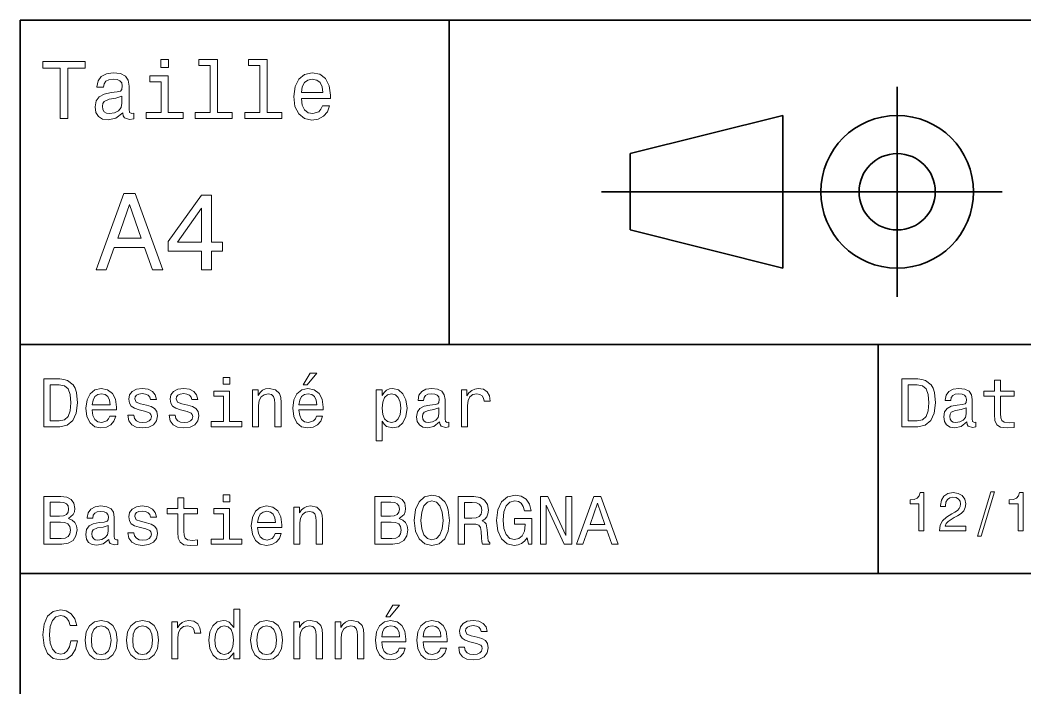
# Model space of a CAD drawing. Extents: x 0 to 297, y 0 to 210.
# Drawn here: x 97 to 149.7, y 35 to 70 of the extents above; entities that cross this region are included whole.
import ezdxf

# ---------------------------------------------------------------- set-up
doc = ezdxf.new("R2010")
doc.units = 0

msp = doc.modelspace()

# ---------------------------------------------------------------- linework, layer by layer
at = {"color": 7, "lineweight": 35}
for p, q in [((97, 10), (97, 70)), ((97, 70), (287, 70)), ((127.5, 61), (148.5, 61)), ((97, 53), (162, 53)), ((97, 41), (162, 41))]:
    msp.add_line(p, q, dxfattribs=at)
at = {"color": 7, "lineweight": 35, "ltscale": 0.425}
msp.add_line((119.5, 53), (119.5, 70), dxfattribs=at)
at = {"color": 7, "lineweight": 35, "ltscale": 0.275}
msp.add_line((143, 55.5), (143, 66.5), dxfattribs=at)
at = {"color": 7, "lineweight": 35, "ltscale": 0.206155}
for p, q in [((129, 63), (137, 65)), ((137, 57), (129, 59))]:
    msp.add_line(p, q, dxfattribs=at)
at = {"color": 7, "lineweight": 35, "ltscale": 0.2}
msp.add_line((137, 65), (137, 57), dxfattribs=at)
at = {"color": 7, "lineweight": 35, "ltscale": 0.1}
msp.add_line((129, 59), (129, 63), dxfattribs=at)
at = {"color": 7, "lineweight": 35, "ltscale": 0.3}
msp.add_line((142, 41), (142, 53), dxfattribs=at)
at = {"color": 7, "lineweight": 13}
for points in [[(99.102303, 64.837173), (99.5, 64.837173), (99.5, 67.47406), (100.407784, 67.47406), (100.407784, 67.837173), (98.190201, 67.837173), (98.190201, 67.47406), (99.102303, 67.47406)], [(104.786743, 67.940918), (104.384727, 67.940918), (104.384727, 67.508644), (104.786743, 67.508644)], [(106.969742, 67.621033), (106.969742, 65.157059), (106.187317, 65.157059), (106.187317, 64.837173), (108.128242, 64.837173), (108.128242, 65.157059), (107.350143, 65.157059), (107.350143, 67.940918), (106.373199, 67.940918), (106.373199, 67.621033)], [(109.572044, 67.621033), (109.572044, 65.157059), (108.789627, 65.157059), (108.789627, 64.837173), (110.730545, 64.837173), (110.730545, 65.157059), (109.952454, 65.157059), (109.952454, 67.940918), (108.975502, 67.940918), (108.975502, 67.621033)], [(102.387611, 65.139771), (102.387611, 65.126801), (102.409225, 64.979828), (102.47406, 64.876076), (102.746399, 64.793945), (102.958214, 64.828529), (102.958214, 65.122475), (102.867432, 65.109505), (102.746399, 65.165703), (102.724785, 65.338615), (102.724785, 66.540344), (102.672913, 66.84726), (102.521614, 67.0634), (102.257927, 67.193085), (101.886169, 67.240631), (101.523056, 67.188759), (101.255043, 67.041786), (101.086456, 66.812675), (101.030258, 66.510086), (101.030258, 66.484146), (101.371758, 66.484146), (101.402016, 66.665703), (101.497116, 66.795387), (101.65274, 66.873199), (101.873199, 66.903458), (102.085014, 66.881844), (102.236313, 66.817001), (102.327087, 66.704605), (102.357346, 66.548988), (102.340057, 66.367432), (102.270897, 66.276657), (102.097984, 66.233429), (101.773773, 66.198845), (101.402016, 66.121033), (101.138329, 65.982704), (100.982712, 65.766571), (100.935158, 65.446686), (100.978386, 65.161385), (101.112389, 64.949562), (101.328529, 64.815559), (101.626801, 64.768013), (102.028816, 64.858788)], [(104.773773, 65.157059), (104.773773, 67.080688), (103.796829, 67.080688), (103.796829, 66.756485), (104.393372, 66.756485), (104.393372, 65.157059), (103.615273, 65.157059), (103.615273, 64.837173), (105.560516, 64.837173), (105.560516, 65.157059)], [(111.750717, 65.887604), (113.272339, 65.887604), (113.276657, 66.064842), (113.207497, 66.561958), (113.017288, 66.933716), (112.714699, 67.158501), (112.312683, 67.240631), (111.919312, 67.154175), (111.616714, 66.912102), (111.422188, 66.51873), (111.353027, 66), (111.41787, 65.4683), (111.612396, 65.079247), (111.91066, 64.837173), (112.299713, 64.755043), (112.636887, 64.811234), (112.913544, 64.958214), (113.116714, 65.191643), (113.233429, 65.502876), (112.857346, 65.502876), (112.779541, 65.329971), (112.667145, 65.200287), (112.34726, 65.096542), (112.100868, 65.144089), (111.914986, 65.295387), (111.793945, 65.541786), (111.750717, 65.874634)], [(111.750717, 66.207489), (111.798271, 66.50576), (111.914986, 66.726219), (112.092216, 66.860229), (112.325653, 66.907776), (112.554756, 66.860229), (112.731987, 66.726219), (112.840057, 66.50576), (112.878967, 66.207489)], [(102.344383, 65.649857), (102.292511, 65.425072), (102.154182, 65.252159), (101.946686, 65.139771), (101.691643, 65.100861), (101.527374, 65.122475), (101.41066, 65.191643), (101.337173, 65.312675), (101.315559, 65.481262), (101.332855, 65.632561), (101.402016, 65.740631), (101.678673, 65.861671), (102.028816, 65.913544), (102.344383, 66.017288)], [(100.982712, 56.9049), (101.51297, 56.9049), (101.933716, 58.080692), (103.530258, 58.080692), (103.951012, 56.9049), (104.492798, 56.9049), (103.028816, 60.910664), (102.440926, 60.910664)], [(106.521614, 56.9049), (107.040344, 56.9049), (107.040344, 57.896255), (107.610954, 57.896255), (107.610954, 58.357349), (107.040344, 58.357349), (107.040344, 60.818443), (106.515854, 60.818443), (104.763687, 58.403458), (104.763687, 57.896255), (106.521614, 57.896255)], [(102.118156, 58.570606), (102.734871, 60.334293), (103.351585, 58.570606)], [(105.247841, 58.357349), (106.521614, 60.149857), (106.521614, 58.357349)], [(99.080688, 51.190563), (98.248558, 51.190563), (98.248558, 48.690563), (99.080688, 48.690563), (99.473343, 48.769814), (99.765129, 49.011169), (99.945244, 49.40382), (100.010086, 49.940563), (99.952446, 50.488113), (99.880402, 50.70425), (99.779541, 50.877163), (99.487755, 51.111313), (99.296829, 51.168949)], [(107.992798, 51.27702), (107.657784, 51.27702), (107.657784, 50.916786), (107.992798, 50.916786)], [(111.84726, 50.88797), (112.059799, 50.88797), (112.560516, 51.500362), (112.207489, 51.500362)], [(144.080688, 51.190563), (143.248566, 51.190563), (143.248566, 48.690563), (144.080688, 48.690563), (144.473343, 48.769814), (144.765137, 49.011169), (144.945251, 49.40382), (145.010086, 49.940563), (144.952454, 50.488113), (144.880402, 50.70425), (144.779541, 50.877163), (144.487747, 51.111313), (144.296829, 51.168949)], [(148.100861, 50.289986), (148.100861, 49.320965), (148.122482, 49.007565), (148.223343, 48.791428), (148.425079, 48.665348), (148.767288, 48.62212), (149.141937, 48.640129), (149.141937, 48.913906), (148.868149, 48.892292), (148.619598, 48.921112), (148.486313, 49.011169), (148.42868, 49.162464), (148.417862, 49.375), (148.417862, 50.289986), (149.141937, 50.289986), (149.141937, 50.560158), (148.417862, 50.560158), (148.417862, 51.125721), (148.100861, 51.125721), (148.100861, 50.560158), (147.553314, 50.560158), (147.553314, 50.289986)], [(99.055473, 50.891571), (99.329254, 50.837536), (99.516571, 50.671829), (99.628242, 50.376442), (99.664268, 49.940563), (99.624641, 49.519093), (99.51297, 49.223705), (99.322044, 49.047192), (99.055473, 48.989555), (98.583572, 48.989555), (98.583572, 50.891571)], [(100.784584, 49.565922), (102.052597, 49.565922), (102.056198, 49.713619), (101.998558, 50.127884), (101.840057, 50.437683), (101.587898, 50.625), (101.252884, 50.693443), (100.925072, 50.621399), (100.672913, 50.41967), (100.510803, 50.091862), (100.453171, 49.659584), (100.507202, 49.216499), (100.669312, 48.892292), (100.91787, 48.690563), (101.242073, 48.62212), (101.523056, 48.668949), (101.753601, 48.791428), (101.922913, 48.98595), (102.020172, 49.245319), (101.706772, 49.245319), (101.64193, 49.101227), (101.548271, 48.993156), (101.2817, 48.9067), (101.07637, 48.946327), (100.921471, 49.072407), (100.820602, 49.27774), (100.784584, 49.555115)], [(103.623199, 49.818085), (103.317001, 49.890129), (103.090057, 49.972984), (103.014412, 50.142292), (103.036026, 50.261169), (103.111671, 50.347622), (103.234146, 50.401657), (103.41066, 50.423271), (103.579971, 50.401657), (103.713257, 50.336815), (103.799713, 50.239555), (103.835732, 50.109871), (104.145531, 50.109871), (104.145531, 50.117077), (104.091499, 50.351227), (103.943802, 50.534943), (103.713257, 50.650219), (103.41066, 50.693443), (103.104469, 50.650219), (102.881126, 50.531342), (102.740631, 50.354828), (102.697403, 50.131485), (102.729828, 49.915348), (102.830688, 49.76405), (102.996399, 49.655983), (103.237755, 49.580334), (103.590775, 49.493877), (103.806915, 49.40382), (103.864555, 49.331772), (103.886169, 49.223705), (103.853745, 49.09042), (103.767288, 48.989555), (103.626801, 48.924713), (103.439484, 48.903099), (103.241356, 48.924713), (103.09726, 49.000362), (103, 49.122841), (102.960373, 49.292149), (102.654175, 49.292149), (102.704613, 49.003963), (102.852303, 48.795029), (103.086456, 48.668949), (103.41066, 48.62212), (103.749283, 48.668949), (103.997841, 48.795029), (104.149139, 48.996758), (104.203171, 49.259727), (104.163544, 49.486671), (104.051872, 49.641571), (103.868156, 49.742435)], [(105.791786, 49.818085), (105.485588, 49.890129), (105.258644, 49.972984), (105.182999, 50.142292), (105.204613, 50.261169), (105.280258, 50.347622), (105.40274, 50.401657), (105.579254, 50.423271), (105.748558, 50.401657), (105.881844, 50.336815), (105.9683, 50.239555), (106.004326, 50.109871), (106.314117, 50.109871), (106.314117, 50.117077), (106.260086, 50.351227), (106.112396, 50.534943), (105.881844, 50.650219), (105.579254, 50.693443), (105.273056, 50.650219), (105.049713, 50.531342), (104.909225, 50.354828), (104.865997, 50.131485), (104.898415, 49.915348), (104.999283, 49.76405), (105.164986, 49.655983), (105.406342, 49.580334), (105.759369, 49.493877), (105.975502, 49.40382), (106.033142, 49.331772), (106.054756, 49.223705), (106.022339, 49.09042), (105.935883, 48.989555), (105.795387, 48.924713), (105.60807, 48.903099), (105.409943, 48.924713), (105.265854, 49.000362), (105.168587, 49.122841), (105.12896, 49.292149), (104.822769, 49.292149), (104.873199, 49.003963), (105.020897, 48.795029), (105.255043, 48.668949), (105.579254, 48.62212), (105.91787, 48.668949), (106.166428, 48.795029), (106.317726, 48.996758), (106.371758, 49.259727), (106.33213, 49.486671), (106.220459, 49.641571), (106.036743, 49.742435)], [(109.181557, 48.690563), (109.498558, 48.690563), (109.498558, 49.807278), (109.530983, 50.063042), (109.635445, 50.250362), (109.797546, 50.365635), (110.013687, 50.408863), (110.1866, 50.372841), (110.29467, 50.275578), (110.348701, 50.113472), (110.366714, 49.897335), (110.366714, 48.690563), (110.683716, 48.690563), (110.683716, 49.962177), (110.669312, 50.217941), (110.604469, 50.430477), (110.39193, 50.625), (110.060516, 50.693443), (109.876801, 50.668228), (109.721901, 50.599785), (109.588615, 50.484512), (109.484146, 50.329613), (109.484146, 50.625), (109.181557, 50.625)], [(111.627518, 49.565922), (112.895531, 49.565922), (112.899132, 49.713619), (112.841499, 50.127884), (112.682999, 50.437683), (112.430832, 50.625), (112.095825, 50.693443), (111.768013, 50.621399), (111.515854, 50.41967), (111.353745, 50.091862), (111.296112, 49.659584), (111.350143, 49.216499), (111.512245, 48.892292), (111.760803, 48.690563), (112.085014, 48.62212), (112.365997, 48.668949), (112.596542, 48.791428), (112.765854, 48.98595), (112.863113, 49.245319), (112.549713, 49.245319), (112.484871, 49.101227), (112.391212, 48.993156), (112.124641, 48.9067), (111.919312, 48.946327), (111.764412, 49.072407), (111.663544, 49.27774), (111.627518, 49.555115)], [(115.986313, 50.326012), (115.986313, 50.625), (115.669312, 50.625), (115.669312, 47.941284), (115.986313, 47.941284), (115.986313, 48.98595), (116.097984, 48.816643), (116.22406, 48.704971), (116.541069, 48.62212), (116.843658, 48.690563), (117.081413, 48.895893), (117.236313, 49.2201), (117.293945, 49.659584), (117.236313, 50.095463), (117.081413, 50.41967), (116.843658, 50.621399), (116.541069, 50.693443), (116.368156, 50.671829), (116.220459, 50.603386), (116.094383, 50.488113)], [(119.005043, 48.942726), (119.005043, 48.931919), (119.023056, 48.809441), (119.077087, 48.722984), (119.304031, 48.654541), (119.480545, 48.683357), (119.480545, 48.928314), (119.4049, 48.917507), (119.304031, 48.96434), (119.286026, 49.108429), (119.286026, 50.109871), (119.242798, 50.365635), (119.116714, 50.54575), (118.896973, 50.65382), (118.587173, 50.693443), (118.284584, 50.650219), (118.061241, 50.52774), (117.920746, 50.336815), (117.873917, 50.084656), (117.873917, 50.063042), (118.158501, 50.063042), (118.183716, 50.21434), (118.26297, 50.322407), (118.392654, 50.387249), (118.57637, 50.412464), (118.752884, 50.394455), (118.878967, 50.34042), (118.954613, 50.246758), (118.979828, 50.117077), (118.965416, 49.965778), (118.907784, 49.890129), (118.763687, 49.854107), (118.493515, 49.825291), (118.183716, 49.760448), (117.963974, 49.645176), (117.834297, 49.465057), (117.79467, 49.19849), (117.830688, 48.960735), (117.942368, 48.784222), (118.122482, 48.67255), (118.37104, 48.632927), (118.706055, 48.708576)], [(120.143372, 48.690563), (120.460373, 48.690563), (120.460373, 49.796471), (120.492798, 50.063042), (120.590057, 50.253963), (120.748558, 50.369236), (120.961098, 50.408863), (121.119598, 50.383648), (121.238472, 50.3116), (121.310516, 50.189121), (121.335739, 50.023415), (121.656342, 50.023415), (121.613113, 50.315205), (121.49424, 50.524136), (121.296112, 50.650219), (121.02594, 50.693443), (120.842224, 50.664627), (120.683716, 50.592579), (120.543228, 50.4701), (120.431557, 50.304398), (120.431557, 50.625), (120.143372, 50.625)], [(144.055481, 50.891571), (144.329254, 50.837536), (144.516571, 50.671829), (144.628235, 50.376442), (144.664261, 49.940563), (144.624634, 49.519093), (144.51297, 49.223705), (144.322052, 49.047192), (144.055481, 48.989555), (143.583572, 48.989555), (143.583572, 50.891571)], [(146.656342, 48.942726), (146.656342, 48.931919), (146.674347, 48.809441), (146.728394, 48.722984), (146.955338, 48.654541), (147.131851, 48.683357), (147.131851, 48.928314), (147.056198, 48.917507), (146.955338, 48.96434), (146.937317, 49.108429), (146.937317, 50.109871), (146.894089, 50.365635), (146.768005, 50.54575), (146.548264, 50.65382), (146.23848, 50.693443), (145.935883, 50.650219), (145.71254, 50.52774), (145.572052, 50.336815), (145.525223, 50.084656), (145.525223, 50.063042), (145.809799, 50.063042), (145.835022, 50.21434), (145.914261, 50.322407), (146.043945, 50.387249), (146.227661, 50.412464), (146.404175, 50.394455), (146.530258, 50.34042), (146.605911, 50.246758), (146.631119, 50.117077), (146.616714, 49.965778), (146.559082, 49.890129), (146.414978, 49.854107), (146.144806, 49.825291), (145.835022, 49.760448), (145.61528, 49.645176), (145.485596, 49.465057), (145.445969, 49.19849), (145.481995, 48.960735), (145.593658, 48.784222), (145.773773, 48.67255), (146.022339, 48.632927), (146.357346, 48.708576)], [(100.784584, 49.832493), (100.824211, 50.081055), (100.921471, 50.264771), (101.069168, 50.376442), (101.263687, 50.416069), (101.454613, 50.376442), (101.602303, 50.264771), (101.69236, 50.081055), (101.724785, 49.832493)], [(107.981987, 48.957134), (107.981987, 50.560158), (107.16787, 50.560158), (107.16787, 50.289986), (107.664986, 50.289986), (107.664986, 48.957134), (107.016571, 48.957134), (107.016571, 48.690563), (108.637611, 48.690563), (108.637611, 48.957134)], [(111.627518, 49.832493), (111.667145, 50.081055), (111.764412, 50.264771), (111.912102, 50.376442), (112.106628, 50.416069), (112.297546, 50.376442), (112.445244, 50.264771), (112.535301, 50.081055), (112.567726, 49.832493)], [(116.48703, 48.9067), (116.274498, 48.953533), (116.119598, 49.097622), (116.022339, 49.331772), (115.989914, 49.659584), (116.022339, 49.983791), (116.119598, 50.217941), (116.274498, 50.358429), (116.48703, 50.408863), (116.681557, 50.358429), (116.836456, 50.21434), (116.933716, 49.98019), (116.969742, 49.659584), (116.933716, 49.335377), (116.836456, 49.097622), (116.681557, 48.953533)], [(118.969025, 49.367798), (118.925797, 49.180477), (118.810516, 49.036385), (118.637611, 48.942726), (118.425072, 48.910305), (118.288185, 48.928314), (118.190926, 48.98595), (118.129684, 49.086815), (118.111671, 49.227306), (118.126083, 49.353386), (118.183716, 49.443443), (118.414268, 49.544312), (118.706055, 49.587536), (118.969025, 49.673992)], [(146.620316, 49.367798), (146.577087, 49.180477), (146.461823, 49.036385), (146.28891, 48.942726), (146.07637, 48.910305), (145.939484, 48.928314), (145.842224, 48.98595), (145.780975, 49.086815), (145.76297, 49.227306), (145.777374, 49.353386), (145.835022, 49.443443), (146.065567, 49.544312), (146.357346, 49.587536), (146.620316, 49.673992)], [(99.534584, 43.881844), (99.786743, 44.090778), (99.851585, 44.231266), (99.873199, 44.404179), (99.82637, 44.674351), (99.685883, 44.868874), (99.458931, 44.987751), (99.14193, 45.030979), (98.252159, 45.030979), (98.252159, 42.530979), (99.19236, 42.530979), (99.527374, 42.581413), (99.77594, 42.729107), (99.930832, 42.963257), (99.984871, 43.280258), (99.952446, 43.492794), (99.865997, 43.669308), (99.725502, 43.798992)], [(105.269455, 44.130402), (105.269455, 43.161381), (105.291069, 42.84798), (105.39193, 42.631844), (105.593658, 42.505764), (105.935883, 42.462536), (106.310516, 42.480545), (106.310516, 42.754322), (106.036743, 42.732708), (105.788185, 42.761528), (105.6549, 42.851585), (105.59726, 43.00288), (105.586456, 43.215416), (105.586456, 44.130402), (106.310516, 44.130402), (106.310516, 44.400574), (105.586456, 44.400574), (105.586456, 44.966137), (105.269455, 44.966137), (105.269455, 44.400574), (104.721901, 44.400574), (104.721901, 44.130402)], [(107.992798, 45.117435), (107.657784, 45.117435), (107.657784, 44.757202), (107.992798, 44.757202)], [(116.883286, 43.881844), (117.135445, 44.090778), (117.200287, 44.231266), (117.221901, 44.404179), (117.175072, 44.674351), (117.034584, 44.868874), (116.807632, 44.987751), (116.490631, 45.030979), (115.600861, 45.030979), (115.600861, 42.530979), (116.541069, 42.530979), (116.876083, 42.581413), (117.124641, 42.729107), (117.279541, 42.963257), (117.333572, 43.280258), (117.301155, 43.492794), (117.214699, 43.669308), (117.074203, 43.798992)], [(117.675797, 43.780979), (117.740631, 43.219021), (117.927956, 42.804756), (118.219742, 42.548992), (118.601585, 42.462536), (118.979828, 42.548992), (119.275215, 42.804756), (119.458939, 43.219021), (119.527374, 43.780979), (119.458939, 44.339336), (119.379684, 44.56628), (119.275215, 44.753601), (118.979828, 45.009365), (118.799713, 45.074207), (118.601585, 45.099422), (118.216141, 45.009365), (117.924355, 44.757202), (117.740631, 44.342937)], [(118.021614, 43.780979), (118.061241, 44.216858), (118.180115, 44.537464), (118.363831, 44.731987), (118.601585, 44.80043), (118.835739, 44.731987), (119.019455, 44.533859), (119.138329, 44.213257), (119.181557, 43.780979), (119.138329, 43.3451), (119.019455, 43.024494), (118.835739, 42.829971), (118.601585, 42.765129), (118.363831, 42.829971), (118.180115, 43.024494), (118.061241, 43.341499)], [(119.966858, 42.530979), (120.301872, 42.530979), (120.301872, 43.586456), (120.644096, 43.586456), (120.896255, 43.575649), (121.054756, 43.525215), (121.141212, 43.406338), (121.177231, 43.193802), (121.195244, 42.869595), (121.216858, 42.657059), (121.260086, 42.530979), (121.638329, 42.530979), (121.638329, 42.599422), (121.555481, 42.700287), (121.526657, 42.887608), (121.501442, 43.291065), (121.440201, 43.590057), (121.357353, 43.683716), (121.227669, 43.752159), (121.371758, 43.842216), (121.472626, 43.9683), (121.537468, 44.126801), (121.559082, 44.317722), (121.508652, 44.620316), (121.364555, 44.84726), (121.126801, 44.98415), (120.802597, 45.030979), (119.966858, 45.030979)], [(123.597984, 42.865993), (123.659225, 42.530979), (123.83934, 42.530979), (123.83934, 43.881844), (122.927956, 43.881844), (122.927956, 43.575649), (123.489914, 43.575649), (123.489914, 43.554035), (123.446686, 43.222622), (123.331413, 42.977665), (123.1549, 42.822765), (122.935165, 42.772335), (122.690201, 42.837173), (122.499283, 43.0317), (122.376801, 43.352306), (122.333572, 43.791786), (122.373199, 44.227665), (122.495682, 44.548271), (122.690201, 44.742794), (122.953171, 44.811237), (123.133286, 44.775215), (123.280983, 44.674351), (123.389053, 44.505043), (123.450287, 44.278099), (123.806915, 44.278099), (123.713257, 44.623917), (123.536743, 44.883286), (123.288185, 45.041786), (122.974785, 45.099422), (122.564125, 45.009365), (122.254326, 44.746399), (122.056198, 44.33213), (121.987755, 43.780979), (122.056198, 43.226223), (122.254326, 42.811958), (122.546112, 42.548992), (122.913544, 42.462536), (123.118881, 42.491352), (123.302597, 42.5634), (123.461098, 42.68948)], [(124.286026, 42.530979), (124.585022, 42.530979), (124.585022, 44.580692), (125.543228, 42.530979), (125.92868, 42.530979), (125.92868, 45.030979), (125.626083, 45.030979), (125.626083, 42.981266), (124.67868, 45.030979), (124.286026, 45.030979)], [(126.18084, 42.530979), (126.512253, 42.530979), (126.775223, 43.26585), (127.773056, 43.26585), (128.036026, 42.530979), (128.374649, 42.530979), (127.459656, 45.03458), (127.092224, 45.03458)], [(144.14122, 43.224785), (144.403458, 43.224785), (144.403458, 45.239193), (144.207504, 45.239193), (144.155624, 45.0634), (144.05188, 44.945248), (143.893372, 44.876083), (143.674362, 44.853027), (143.674362, 44.648415), (144.14122, 44.648415)], [(145.224792, 43.224785), (146.599426, 43.224785), (146.599426, 43.472622), (145.51297, 43.472622), (145.573486, 43.60807), (145.677231, 43.720463), (145.997116, 43.925072), (146.167145, 44.011528), (146.357361, 44.135448), (146.492798, 44.279541), (146.570602, 44.44957), (146.599426, 44.642651), (146.55043, 44.884727), (146.414993, 45.074928), (146.207504, 45.195965), (145.939484, 45.239193), (145.662827, 45.190201), (145.452454, 45.054756), (145.317001, 44.838619), (145.270905, 44.553314), (145.270905, 44.51297), (145.533142, 44.51297), (145.533142, 44.536022), (145.559082, 44.731991), (145.636887, 44.876083), (145.760818, 44.9683), (145.925079, 45), (146.092224, 44.971184), (146.216141, 44.899136), (146.296829, 44.786743), (146.325653, 44.645535), (146.305481, 44.51297), (146.250732, 44.400578), (146.158508, 44.302593), (146.031708, 44.216141), (145.861679, 44.12392), (145.579254, 43.945248), (145.380402, 43.755043), (145.262253, 43.524498), (145.224792, 43.233429)], [(147.213257, 42.956772), (147.412109, 42.956772), (148.109512, 45.279541), (147.907791, 45.279541)], [(149.345825, 43.224785), (149.608078, 43.224785), (149.608078, 45.239193), (149.412109, 45.239193), (149.360229, 45.0634), (149.256485, 44.945248), (149.097992, 44.876083), (148.878967, 44.853027), (148.878967, 44.648415), (149.345825, 44.648415)], [(99.073486, 43.993515), (98.583572, 43.993515), (98.583572, 44.731987), (99.102303, 44.731987), (99.296829, 44.710373), (99.433716, 44.645531), (99.516571, 44.533859), (99.545387, 44.368156), (99.51297, 44.20245), (99.426514, 44.087173), (99.278816, 44.015129)], [(101.656342, 42.783142), (101.656342, 42.772335), (101.674355, 42.649857), (101.728386, 42.5634), (101.95533, 42.494957), (102.131844, 42.523773), (102.131844, 42.76873), (102.056198, 42.757923), (101.95533, 42.804756), (101.937317, 42.948845), (101.937317, 43.950287), (101.894089, 44.206051), (101.768013, 44.386166), (101.548271, 44.494236), (101.238472, 44.533859), (100.935883, 44.490635), (100.71254, 44.368156), (100.572044, 44.177231), (100.525215, 43.925072), (100.525215, 43.903458), (100.809799, 43.903458), (100.835014, 44.054756), (100.914268, 44.162823), (101.043945, 44.227665), (101.227669, 44.25288), (101.404175, 44.234871), (101.530258, 44.180836), (101.605911, 44.087173), (101.631126, 43.957493), (101.616714, 43.806194), (101.559074, 43.730545), (101.414986, 43.694523), (101.144814, 43.665707), (100.835014, 43.600864), (100.615273, 43.485592), (100.485588, 43.305473), (100.445969, 43.038906), (100.481987, 42.801151), (100.593658, 42.624638), (100.773773, 42.512966), (101.022331, 42.473343), (101.357346, 42.548992)], [(103.623199, 43.658501), (103.317001, 43.730545), (103.090057, 43.8134), (103.014412, 43.982708), (103.036026, 44.101585), (103.111671, 44.188038), (103.234146, 44.242073), (103.41066, 44.263687), (103.579971, 44.242073), (103.713257, 44.177231), (103.799713, 44.079971), (103.835732, 43.950287), (104.145531, 43.950287), (104.145531, 43.957493), (104.091499, 44.191643), (103.943802, 44.375359), (103.713257, 44.490635), (103.41066, 44.533859), (103.104469, 44.490635), (102.881126, 44.371758), (102.740631, 44.195244), (102.697403, 43.971901), (102.729828, 43.755764), (102.830688, 43.604465), (102.996399, 43.496399), (103.237755, 43.42075), (103.590775, 43.334293), (103.806915, 43.244236), (103.864555, 43.172188), (103.886169, 43.064121), (103.853745, 42.930836), (103.767288, 42.829971), (103.626801, 42.765129), (103.439484, 42.743515), (103.241356, 42.765129), (103.09726, 42.840778), (103, 42.963257), (102.960373, 43.132565), (102.654175, 43.132565), (102.704613, 42.844379), (102.852303, 42.635445), (103.086456, 42.509365), (103.41066, 42.462536), (103.749283, 42.509365), (103.997841, 42.635445), (104.149139, 42.837173), (104.203171, 43.100143), (104.163544, 43.327087), (104.051872, 43.481987), (103.868156, 43.582851)], [(107.981987, 42.79755), (107.981987, 44.400574), (107.16787, 44.400574), (107.16787, 44.130402), (107.664986, 44.130402), (107.664986, 42.79755), (107.016571, 42.79755), (107.016571, 42.530979), (108.637611, 42.530979), (108.637611, 42.79755)], [(109.458931, 43.406338), (110.726944, 43.406338), (110.730545, 43.554035), (110.672913, 43.9683), (110.514412, 44.278099), (110.262245, 44.465416), (109.927231, 44.533859), (109.599426, 44.461815), (109.34726, 44.260086), (109.185158, 43.932278), (109.127518, 43.5), (109.181557, 43.056915), (109.343658, 42.732708), (109.592216, 42.530979), (109.916428, 42.462536), (110.197403, 42.509365), (110.427956, 42.631844), (110.59726, 42.826366), (110.694527, 43.085735), (110.381126, 43.085735), (110.316284, 42.941643), (110.222626, 42.833572), (109.956055, 42.747116), (109.750717, 42.786743), (109.595825, 42.912823), (109.494957, 43.118156), (109.458931, 43.395531)], [(111.350143, 42.530979), (111.667145, 42.530979), (111.667145, 43.647694), (111.69957, 43.903458), (111.804031, 44.090778), (111.966141, 44.206051), (112.182274, 44.249279), (112.355186, 44.213257), (112.463257, 44.115993), (112.517288, 43.953888), (112.535301, 43.737751), (112.535301, 42.530979), (112.852303, 42.530979), (112.852303, 43.802593), (112.837898, 44.058357), (112.773056, 44.270893), (112.560516, 44.465416), (112.229103, 44.533859), (112.045387, 44.508644), (111.890488, 44.440201), (111.757202, 44.324928), (111.65274, 44.170029), (111.65274, 44.465416), (111.350143, 44.465416)], [(116.422188, 43.993515), (115.932281, 43.993515), (115.932281, 44.731987), (116.451012, 44.731987), (116.645531, 44.710373), (116.782425, 44.645531), (116.865273, 44.533859), (116.894089, 44.368156), (116.861671, 44.20245), (116.775215, 44.087173), (116.627518, 44.015129)], [(120.708939, 44.724785), (120.92868, 44.703171), (121.083572, 44.634727), (121.18084, 44.508644), (121.213257, 44.310516), (121.177231, 44.101585), (121.079971, 43.975502), (120.914268, 43.910664), (120.687317, 43.892651), (120.301872, 43.892651), (120.301872, 44.724785)], [(126.890495, 43.572044), (127.27594, 44.674351), (127.661385, 43.572044)], [(109.458931, 43.672909), (109.498558, 43.921471), (109.595825, 44.105186), (109.743515, 44.216858), (109.938042, 44.256485), (110.12896, 44.216858), (110.276657, 44.105186), (110.366714, 43.921471), (110.399139, 43.672909)], [(99.15274, 42.829971), (98.583572, 42.829971), (98.583572, 43.690922), (99.120316, 43.690922), (99.34726, 43.665707), (99.509369, 43.590057), (99.606628, 43.460373), (99.639046, 43.273052), (99.606628, 43.074928), (99.516571, 42.938038), (99.365273, 42.855186)], [(101.620316, 43.208214), (101.577087, 43.020893), (101.461815, 42.876801), (101.288902, 42.783142), (101.07637, 42.750721), (100.939484, 42.76873), (100.842216, 42.826366), (100.780983, 42.927231), (100.76297, 43.067722), (100.777374, 43.193802), (100.835014, 43.283859), (101.065559, 43.384727), (101.357346, 43.427952), (101.620316, 43.514408)], [(116.501442, 42.829971), (115.932281, 42.829971), (115.932281, 43.690922), (116.469025, 43.690922), (116.695969, 43.665707), (116.85807, 43.590057), (116.95533, 43.460373), (116.987755, 43.273052), (116.95533, 43.074928), (116.865273, 42.938038), (116.713974, 42.855186)], [(99.66787, 37.460373), (99.595818, 37.15778), (99.476944, 36.941643), (99.311241, 36.808357), (99.116714, 36.765129), (98.882568, 36.829971), (98.698845, 37.024494), (98.57637, 37.341499), (98.536743, 37.780979), (98.57637, 38.216858), (98.695244, 38.537464), (98.87896, 38.731987), (99.116714, 38.80043), (99.289627, 38.764408), (99.437317, 38.663544), (99.552597, 38.501442), (99.631844, 38.278099), (99.97406, 38.278099), (99.865997, 38.620316), (99.678673, 38.879681), (99.422913, 39.041786), (99.116714, 39.099422), (98.734871, 39.009365), (98.443085, 38.757202), (98.25576, 38.342937), (98.190926, 37.780979), (98.25576, 37.219021), (98.443085, 36.804756), (98.734871, 36.548992), (99.116714, 36.462536), (99.451729, 36.530979), (99.721901, 36.721901), (99.912827, 37.035301), (100.013687, 37.460373)], [(108.201729, 36.829971), (108.201729, 36.530979), (108.51873, 36.530979), (108.51873, 39.117435), (108.20533, 39.117435), (108.20533, 38.170029), (107.963974, 38.443802), (107.816284, 38.508644), (107.646973, 38.533859), (107.340775, 38.461815), (107.103027, 38.260086), (106.948128, 37.935879), (106.894089, 37.5), (106.948128, 37.064121), (107.103027, 36.736309), (107.340775, 36.530979), (107.646973, 36.462536), (107.816284, 36.487751), (107.967575, 36.552593)], [(116.184441, 38.728386), (116.396973, 38.728386), (116.897697, 39.340778), (116.54467, 39.340778)], [(100.413544, 37.496399), (100.471184, 37.056915), (100.636887, 36.732708), (100.899857, 36.530979), (101.252884, 36.462536), (101.602303, 36.530979), (101.865273, 36.729107), (102.030983, 37.053314), (102.092216, 37.496399), (102.030983, 37.935879), (101.865273, 38.263687), (101.602303, 38.461815), (101.252884, 38.533859), (100.899857, 38.461815), (100.636887, 38.260086), (100.471184, 37.935879)], [(102.58213, 37.496399), (102.639771, 37.056915), (102.805473, 36.732708), (103.068443, 36.530979), (103.421471, 36.462536), (103.770897, 36.530979), (104.033859, 36.729107), (104.19957, 37.053314), (104.260803, 37.496399), (104.19957, 37.935879), (104.033859, 38.263687), (103.770897, 38.461815), (103.421471, 38.533859), (103.068443, 38.461815), (102.805473, 38.260086), (102.639771, 37.935879)], [(104.963257, 36.530979), (105.280258, 36.530979), (105.280258, 37.636887), (105.312683, 37.903458), (105.409943, 38.094379), (105.568443, 38.209652), (105.780983, 38.249279), (105.939484, 38.224064), (106.058357, 38.152016), (106.130402, 38.029537), (106.155617, 37.863831), (106.476227, 37.863831), (106.432999, 38.155621), (106.314117, 38.364552), (106.115997, 38.490635), (105.845825, 38.533859), (105.662102, 38.505043), (105.503601, 38.432995), (105.363113, 38.310516), (105.251442, 38.144814), (105.251442, 38.465416), (104.963257, 38.465416)], [(109.087898, 37.496399), (109.145531, 37.056915), (109.311241, 36.732708), (109.574203, 36.530979), (109.927231, 36.462536), (110.276657, 36.530979), (110.539627, 36.729107), (110.70533, 37.053314), (110.766571, 37.496399), (110.70533, 37.935879), (110.539627, 38.263687), (110.276657, 38.461815), (109.927231, 38.533859), (109.574203, 38.461815), (109.311241, 38.260086), (109.145531, 37.935879)], [(111.350143, 36.530979), (111.667145, 36.530979), (111.667145, 37.647694), (111.69957, 37.903458), (111.804031, 38.090778), (111.966141, 38.206051), (112.182274, 38.249279), (112.355186, 38.213257), (112.463257, 38.115993), (112.517288, 37.953888), (112.535301, 37.737751), (112.535301, 36.530979), (112.852303, 36.530979), (112.852303, 37.802593), (112.837898, 38.058357), (112.773056, 38.270893), (112.560516, 38.465416), (112.229103, 38.533859), (112.045387, 38.508644), (111.890488, 38.440201), (111.757202, 38.324928), (111.65274, 38.170029), (111.65274, 38.465416), (111.350143, 38.465416)], [(113.51873, 36.530979), (113.835732, 36.530979), (113.835732, 37.647694), (113.868156, 37.903458), (113.972626, 38.090778), (114.134727, 38.206051), (114.350861, 38.249279), (114.523773, 38.213257), (114.631844, 38.115993), (114.685883, 37.953888), (114.703888, 37.737751), (114.703888, 36.530979), (115.020889, 36.530979), (115.020889, 37.802593), (115.006485, 38.058357), (114.941643, 38.270893), (114.729111, 38.465416), (114.39769, 38.533859), (114.213974, 38.508644), (114.059082, 38.440201), (113.925789, 38.324928), (113.821327, 38.170029), (113.821327, 38.465416), (113.51873, 38.465416)], [(115.964699, 37.406338), (117.232712, 37.406338), (117.236313, 37.554035), (117.178673, 37.9683), (117.020172, 38.278099), (116.768013, 38.465416), (116.432999, 38.533859), (116.105186, 38.461815), (115.853027, 38.260086), (115.690918, 37.932278), (115.633286, 37.5), (115.687317, 37.056915), (115.849426, 36.732708), (116.097984, 36.530979), (116.422188, 36.462536), (116.703171, 36.509365), (116.933716, 36.631844), (117.103027, 36.826366), (117.200287, 37.085735), (116.886887, 37.085735), (116.822044, 36.941643), (116.728386, 36.833572), (116.461815, 36.747116), (116.256485, 36.786743), (116.101585, 36.912823), (116.000717, 37.118156), (115.964699, 37.395531)], [(118.133286, 37.406338), (119.401299, 37.406338), (119.4049, 37.554035), (119.34726, 37.9683), (119.188766, 38.278099), (118.9366, 38.465416), (118.601585, 38.533859), (118.273773, 38.461815), (118.021614, 38.260086), (117.859512, 37.932278), (117.801872, 37.5), (117.855911, 37.056915), (118.018013, 36.732708), (118.266571, 36.530979), (118.590775, 36.462536), (118.871758, 36.509365), (119.10231, 36.631844), (119.271614, 36.826366), (119.368881, 37.085735), (119.055481, 37.085735), (118.990631, 36.941643), (118.896973, 36.833572), (118.630402, 36.747116), (118.425072, 36.786743), (118.270172, 36.912823), (118.169312, 37.118156), (118.133286, 37.395531)], [(120.971901, 37.658501), (120.66571, 37.730545), (120.438766, 37.8134), (120.363113, 37.982708), (120.384727, 38.101585), (120.460373, 38.188038), (120.582855, 38.242073), (120.759369, 38.263687), (120.92868, 38.242073), (121.061966, 38.177231), (121.148415, 38.079971), (121.184441, 37.950287), (121.49424, 37.950287), (121.49424, 37.957493), (121.440201, 38.191643), (121.292511, 38.375359), (121.061966, 38.490635), (120.759369, 38.533859), (120.453171, 38.490635), (120.229828, 38.371758), (120.08934, 38.195244), (120.046112, 37.971901), (120.078529, 37.755764), (120.179398, 37.604465), (120.3451, 37.496399), (120.586456, 37.42075), (120.939484, 37.334293), (121.155624, 37.244236), (121.213257, 37.172188), (121.234871, 37.064121), (121.202454, 36.930836), (121.115997, 36.829971), (120.97551, 36.765129), (120.788185, 36.743515), (120.590057, 36.765129), (120.445969, 36.840778), (120.348709, 36.963257), (120.309082, 37.132565), (120.002884, 37.132565), (120.053314, 36.844379), (120.201012, 36.635445), (120.435158, 36.509365), (120.759369, 36.462536), (121.097984, 36.509365), (121.346542, 36.635445), (121.497841, 36.837173), (121.551872, 37.100143), (121.512253, 37.327087), (121.400574, 37.481987), (121.216858, 37.582851)], [(100.737755, 37.5), (100.770172, 37.824207), (100.87104, 38.058357), (101.033142, 38.20245), (101.252884, 38.25288), (101.469017, 38.20245), (101.631126, 38.061958), (101.731987, 37.824207), (101.768013, 37.5), (101.731987, 37.172188), (101.631126, 36.934437), (101.469017, 36.790344), (101.252884, 36.743515), (101.033142, 36.790344), (100.87104, 36.934437), (100.770172, 37.172188)], [(102.906342, 37.5), (102.938759, 37.824207), (103.039627, 38.058357), (103.201729, 38.20245), (103.421471, 38.25288), (103.637611, 38.20245), (103.799713, 38.061958), (103.900574, 37.824207), (103.9366, 37.5), (103.900574, 37.172188), (103.799713, 36.934437), (103.637611, 36.790344), (103.421471, 36.743515), (103.201729, 36.790344), (103.039627, 36.934437), (102.938759, 37.172188)], [(107.701012, 38.249279), (107.909943, 38.198845), (108.068443, 38.058357), (108.162102, 37.824207), (108.198128, 37.5), (108.162102, 37.172188), (108.068443, 36.938038), (107.909943, 36.793949), (107.701012, 36.747116), (107.502884, 36.793949), (107.351585, 36.938038), (107.250717, 37.175793), (107.2183, 37.5), (107.250717, 37.820606), (107.351585, 38.054756), (107.502884, 38.198845)], [(109.412102, 37.5), (109.444527, 37.824207), (109.545387, 38.058357), (109.707489, 38.20245), (109.927231, 38.25288), (110.143372, 38.20245), (110.305473, 38.061958), (110.406342, 37.824207), (110.44236, 37.5), (110.406342, 37.172188), (110.305473, 36.934437), (110.143372, 36.790344), (109.927231, 36.743515), (109.707489, 36.790344), (109.545387, 36.934437), (109.444527, 37.172188)], [(115.964699, 37.672909), (116.004318, 37.921471), (116.101585, 38.105186), (116.249283, 38.216858), (116.443802, 38.256485), (116.634727, 38.216858), (116.782425, 38.105186), (116.872482, 37.921471), (116.9049, 37.672909)], [(118.133286, 37.672909), (118.172913, 37.921471), (118.270172, 38.105186), (118.41787, 38.216858), (118.612396, 38.256485), (118.803314, 38.216858), (118.951012, 38.105186), (119.041069, 37.921471), (119.073486, 37.672909)]]:
    msp.add_lwpolyline(points, close=True, dxfattribs=at)
at = {"color": 7, "lineweight": 35}
for radius in [4, 2]:
    msp.add_circle((143, 61), radius, dxfattribs=at)

doc.saveas('drawing.dxf')
